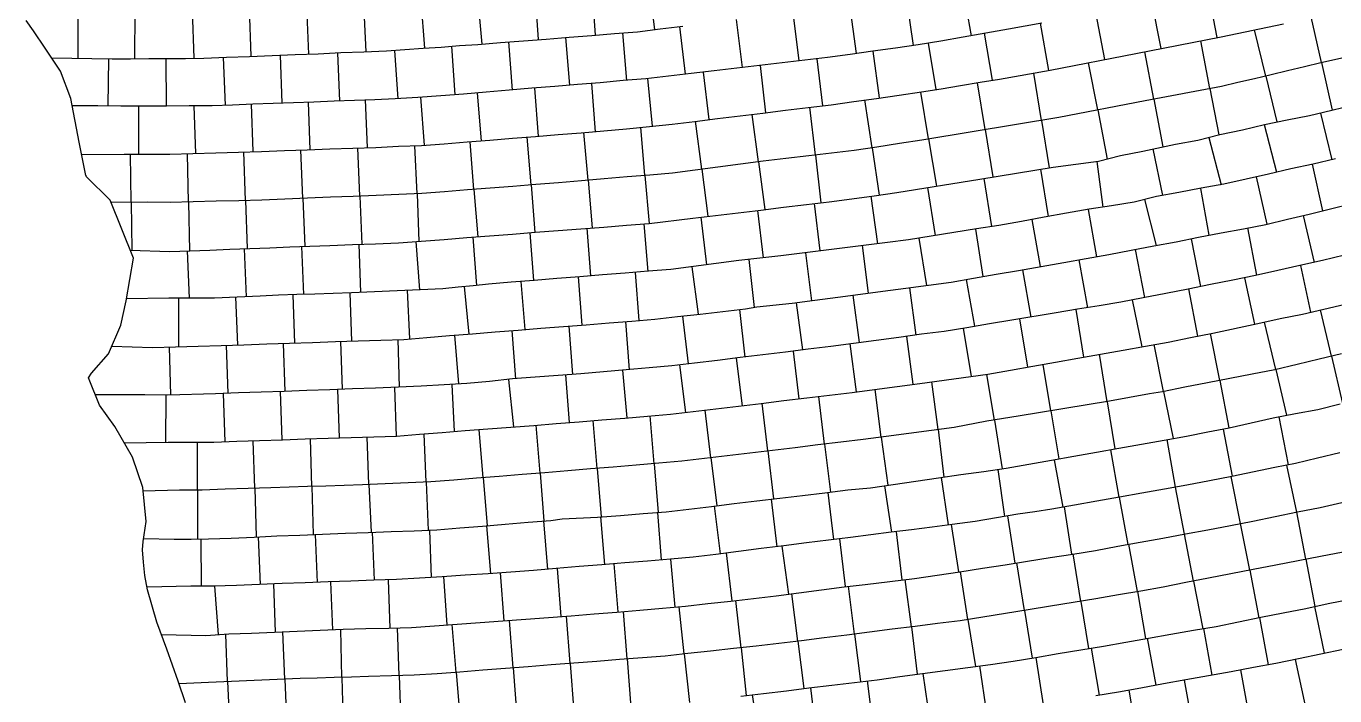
# Model space of a CAD drawing. Extents: x 720124 to 720679, y 1579628 to 1580856.
# Drawn here: x 720172.6 to 720287, y 1580154.5 to 1580213 of the extents above; entities that cross this region are included whole.
import ezdxf

# ---------------------------------------------------------------- set-up
doc = ezdxf.new("R2010")
doc.units = 0
doc.layers.add('10016_0502_PANTES', color=7, linetype='Continuous')
doc.layers.add('AGROCAD PLL', color=7, linetype='Continuous')
doc.layers.add('GT01-0010016-0502', color=30, linetype='Continuous', lineweight=25)

msp = doc.modelspace()

# ---------------------------------------------------------------- linework, layer by layer
at = {"layer": '10016_0502_PANTES'}
msp.add_lwpolyline([(720186.54, 1580153.84), (720185.91, 1580155.73), (720184.92, 1580158.53), (720184.04, 1580160.9), (720183.23, 1580163.72), (720183, 1580164.97), (720182.87, 1580166.13), (720182.78, 1580167.21), (720182.86, 1580167.95), (720183.11, 1580169.69), (720182.81, 1580172.66), (720181.92, 1580175.32), (720180.36, 1580178), (720179.03, 1580179.86), (720178.13, 1580182.11), (720178.08, 1580182.27), (720178.34, 1580182.67), (720179.82, 1580184.36), (720180.89, 1580186.86), (720181.37, 1580188.99), (720181.99, 1580192.71), (720179.95, 1580197.79), (720177.9, 1580199.84), (720177.82, 1580199.98), (720177.82, 1580199.94), (720177.24, 1580202.87), (720176.51, 1580206.68), (720175.61, 1580209.08), (720174.28, 1580211.08), (720173.27, 1580212.59), (720172.62, 1580213.51)], dxfattribs=at)
at = {"layer": 'AGROCAD PLL', "color": 3, "true_color": 0x00ff00}
for points in [[(720222.06, 1580216.38), (720222.36, 1580212.22)], [(720227.04, 1580216.85), (720227.56, 1580212.71)], [(720254.51, 1580216.28), (720255.23, 1580212.17)], [(720276.75, 1580212), (720275.95, 1580216.12)], [(720202.12, 1580214.98), (720202.32, 1580210.77)], [(720207.11, 1580215.22), (720207.45, 1580211.08)], [(720212.09, 1580215.64), (720212.46, 1580211.44)], [(720217.08, 1580216.03), (720217.37, 1580211.83)], [(720271.84, 1580211.04), (720271.04, 1580215.16)], [(720177.13, 1580214.43), (720177.12, 1580210.21)], [(720187.13, 1580214.41), (720187.28, 1580210.2)], [(720192.12, 1580214.58), (720192.25, 1580210.37)], [(720197.12, 1580214.76), (720197.3, 1580210.57)], [(720266.93, 1580210.08), (720266.13, 1580214.2)], [(720229.73, 1580212.97), (720230.23, 1580208.8)], [(720234.69, 1580213.58), (720235.22, 1580209.39)], [(720262.03, 1580209.13), (720261.31, 1580213.26)], [(720281, 1580208.63), (720280.02, 1580212.68)], [(720281, 1580208.63), (720280.02, 1580212.68)], [(720214.79, 1580211.63), (720215.11, 1580207.42)], [(720219.78, 1580212.02), (720220.12, 1580207.84)], [(720224.76, 1580212.41), (720225.1, 1580208.26)], [(720257.1, 1580208.28), (720256.42, 1580212.38)], [(720276.12, 1580207.56), (720275.33, 1580211.72)], [(720276.12, 1580207.56), (720275.33, 1580211.72)], [(720194.83, 1580210.47), (720194.98, 1580206.27)], [(720199.83, 1580210.67), (720200, 1580206.46)], [(720204.82, 1580210.89), (720205.12, 1580206.66)], [(720209.81, 1580211.25), (720210.11, 1580207.01)], [(720271.21, 1580206.63), (720270.43, 1580210.76)], [(720271.21, 1580206.63), (720270.43, 1580210.76)], [(720184.83, 1580210.19), (720184.87, 1580206.01)], [(720189.83, 1580210.28), (720190.01, 1580206.08)], [(720237.3, 1580205.44), (720236.81, 1580209.58)], [(720266.3, 1580205.68), (720265.49, 1580209.8)], [(720266.3, 1580205.68), (720265.49, 1580209.8)], [(720227.37, 1580204.27), (720226.97, 1580208.42)], [(720232.34, 1580204.84), (720231.84, 1580208.99)], [(720256.45, 1580203.96), (720255.78, 1580208.06)], [(720256.45, 1580203.96), (720255.78, 1580208.06)], [(720261.38, 1580204.77), (720260.71, 1580208.9)], [(720261.38, 1580204.77), (720260.71, 1580208.9)], [(720212.43, 1580202.98), (720212.09, 1580207.16)], [(720217.41, 1580203.39), (720217.1, 1580207.59)], [(720222.4, 1580203.78), (720222.06, 1580208)], [(720182.46, 1580201.81), (720182.47, 1580206)], [(720187.46, 1580201.87), (720187.31, 1580206.03)], [(720197.45, 1580202.2), (720197.3, 1580206.36)], [(720202.45, 1580202.39), (720202.3, 1580206.55)], [(720207.45, 1580202.59), (720207.13, 1580206.8)], [(720241.62, 1580201.73), (720241.14, 1580205.92)], [(720241.62, 1580201.73), (720241.14, 1580205.92)], [(720246.57, 1580202.37), (720245.93, 1580206.55)], [(720246.57, 1580202.37), (720245.93, 1580206.55)], [(720231.69, 1580200.49), (720231.14, 1580204.69)], [(720231.69, 1580200.49), (720231.14, 1580204.69)], [(720236.65, 1580201.14), (720236.1, 1580205.29)], [(720236.65, 1580201.14), (720236.1, 1580205.29)], [(720261.38, 1580204.77), (720262.06, 1580200.62)], [(720285.78, 1580205.41), (720286.76, 1580201.33)], [(720221.74, 1580199.53), (720221.38, 1580203.7)], [(720221.74, 1580199.53), (720221.38, 1580203.7)], [(720226.72, 1580199.95), (720226.36, 1580204.16)], [(720226.72, 1580199.95), (720226.36, 1580204.16)], [(720256.45, 1580203.96), (720257.12, 1580199.82)], [(720201.79, 1580198.15), (720201.62, 1580202.36)], [(720201.79, 1580198.15), (720201.62, 1580202.36)], [(720206.79, 1580198.35), (720206.61, 1580202.55)], [(720206.79, 1580198.35), (720206.61, 1580202.55)], [(720211.77, 1580198.72), (720211.44, 1580202.9)], [(720211.77, 1580198.72), (720211.44, 1580202.9)], [(720216.76, 1580199.13), (720216.42, 1580203.31)], [(720216.76, 1580199.13), (720216.42, 1580203.31)], [(720246.57, 1580202.37), (720247.21, 1580198.24)], [(720251.51, 1580203.15), (720252.2, 1580199.02)], [(720181.8, 1580197.61), (720181.75, 1580201.81)], [(720181.8, 1580197.61), (720181.75, 1580201.81)], [(720186.8, 1580197.63), (720186.72, 1580201.85)], [(720186.8, 1580197.63), (720186.72, 1580201.85)], [(720196.8, 1580197.95), (720196.62, 1580202.18)], [(720196.8, 1580197.95), (720196.62, 1580202.18)], [(720241.62, 1580201.73), (720242.09, 1580197.56)], [(720236.65, 1580201.14), (720237.2, 1580196.97)], [(720261.29, 1580200.49), (720261.96, 1580196.35)], [(720285.05, 1580200.94), (720285.96, 1580196.87)], [(720216.76, 1580199.13), (720217.09, 1580194.97)], [(720221.74, 1580199.53), (720222.1, 1580195.36)], [(720226.72, 1580199.95), (720227.09, 1580195.76)], [(720226.72, 1580199.95), (720227.09, 1580195.76)], [(720280.17, 1580199.83), (720281.1, 1580195.69)], [(720196.8, 1580197.95), (720196.97, 1580193.76)], [(720201.79, 1580198.15), (720201.97, 1580193.94)], [(720206.79, 1580198.35), (720206.96, 1580194.19)], [(720246.47, 1580198.13), (720247.05, 1580193.98)], [(720275.28, 1580198.82), (720276.03, 1580194.72)], [(720181.8, 1580197.61), (720181.85, 1580193.42)], [(720191.8, 1580197.75), (720191.95, 1580193.56)], [(720236.55, 1580196.9), (720237.05, 1580192.75)], [(720241.51, 1580197.49), (720242.01, 1580193.35)], [(720265.46, 1580196.97), (720266.19, 1580192.85)], [(720226.62, 1580195.72), (720226.96, 1580191.56)], [(720231.59, 1580196.3), (720232.09, 1580192.14)], [(720260.53, 1580196.1), (720261.26, 1580191.98)], [(720284.27, 1580196.46), (720285.24, 1580192.35)], [(720211.67, 1580194.55), (720211.98, 1580190.34)], [(720216.65, 1580194.94), (720216.96, 1580190.77)], [(720221.64, 1580195.33), (720221.95, 1580191.17)], [(720250.67, 1580194.46), (720251.33, 1580190.33)], [(720255.61, 1580195.26), (720256.27, 1580191.11)], [(720279.39, 1580195.36), (720280.19, 1580191.24)], [(720191.69, 1580193.55), (720191.86, 1580189.35)], [(720196.69, 1580193.75), (720196.86, 1580189.55)], [(720201.69, 1580193.93), (720201.84, 1580189.73)], [(720206.68, 1580194.17), (720207, 1580189.96)], [(720240.75, 1580193.19), (720241.29, 1580189)], [(720245.71, 1580193.82), (720246.24, 1580189.66)], [(720235.79, 1580192.61), (720236.26, 1580188.42)], [(720284.02, 1580192.09), (720284.91, 1580187.99)], [(720220.87, 1580191.08), (720221.21, 1580186.87)], [(720225.85, 1580191.48), (720226.17, 1580187.26)], [(720230.83, 1580191.97), (720231.37, 1580187.81)], [(720259.73, 1580191.71), (720260.46, 1580187.57)], [(720279.14, 1580191.01), (720280.02, 1580186.95)], [(720210.9, 1580190.23), (720211.32, 1580186.08)], [(720215.88, 1580190.68), (720216.22, 1580186.48)], [(720249.85, 1580190.14), (720250.4, 1580185.99)], [(720254.8, 1580190.85), (720255.53, 1580186.76)], [(720274.23, 1580190.03), (720275.04, 1580185.9)], [(720185.93, 1580189.22), (720185.94, 1580184.97)], [(720190.93, 1580189.31), (720191.1, 1580185.13)], [(720195.92, 1580189.51), (720196.08, 1580185.3)], [(720200.92, 1580189.7), (720201.07, 1580185.47)], [(720239.94, 1580188.82), (720240.48, 1580184.69)], [(720244.9, 1580189.48), (720245.46, 1580185.34)], [(720269.33, 1580189.07), (720270.15, 1580184.97)], [(720230.01, 1580187.66), (720230.49, 1580183.47)], [(720234.98, 1580188.23), (720235.45, 1580184.07)], [(720264.4, 1580188.22), (720265.07, 1580184.06)], [(720286.73, 1580184.16), (720285.78, 1580188.2)], [(720286.73, 1580184.16), (720285.78, 1580188.2)], [(720215.07, 1580186.39), (720215.41, 1580182.18)], [(720220.05, 1580186.78), (720220.39, 1580182.55)], [(720225.03, 1580187.17), (720225.35, 1580182.97)], [(720195.1, 1580185.26), (720195.23, 1580181.07)], [(720200.1, 1580185.43), (720200.25, 1580181.26)], [(720205.1, 1580185.61), (720205.22, 1580181.44)], [(720244.63, 1580185.23), (720245.18, 1580181.02)], [(720249.58, 1580185.88), (720250.14, 1580181.69)], [(720276.97, 1580182.02), (720276.17, 1580186.13)], [(720276.97, 1580182.02), (720276.17, 1580186.13)], [(720185.11, 1580184.94), (720185.24, 1580180.76)], [(720190.1, 1580185.1), (720190.24, 1580180.89)], [(720239.67, 1580184.59), (720240.17, 1580180.42)], [(720267.14, 1580180.17), (720266.46, 1580184.32)], [(720267.14, 1580180.17), (720266.46, 1580184.32)], [(720272.06, 1580181.06), (720271.24, 1580185.17)], [(720272.06, 1580181.06), (720271.24, 1580185.17)], [(720286.73, 1580184.16), (720287.71, 1580180.02)], [(720224.76, 1580182.92), (720225.12, 1580178.76)], [(720229.74, 1580183.38), (720230.26, 1580179.23)], [(720234.7, 1580183.98), (720235.21, 1580179.82)], [(720214.8, 1580182.12), (720215.23, 1580177.96)], [(720219.78, 1580182.51), (720220.09, 1580178.35)], [(720252.34, 1580177.74), (720251.81, 1580181.92)], [(720252.34, 1580177.74), (720251.81, 1580181.92)], [(720276.97, 1580182.02), (720277.77, 1580177.87)], [(720189.83, 1580180.88), (720189.99, 1580176.67)], [(720194.83, 1580181.06), (720194.98, 1580176.84)], [(720199.83, 1580181.24), (720199.98, 1580177.01)], [(720242.42, 1580176.46), (720241.92, 1580180.63)], [(720242.42, 1580176.46), (720241.92, 1580180.63)], [(720247.38, 1580177.08), (720246.84, 1580181.24)], [(720247.38, 1580177.08), (720246.84, 1580181.24)], [(720272.06, 1580181.06), (720272.89, 1580176.94)], [(720237.46, 1580175.87), (720236.96, 1580180.03)], [(720237.46, 1580175.87), (720236.96, 1580180.03)], [(720267.14, 1580180.17), (720267.81, 1580176.04)], [(720222.54, 1580174.34), (720222.2, 1580178.52)], [(720222.54, 1580174.34), (720222.2, 1580178.52)], [(720227.52, 1580174.75), (720227.18, 1580178.92)], [(720227.52, 1580174.75), (720227.18, 1580178.92)], [(720232.49, 1580175.27), (720231.99, 1580179.43)], [(720232.49, 1580175.27), (720231.99, 1580179.43)], [(720207.59, 1580173.13), (720207.41, 1580177.36)], [(720207.59, 1580173.13), (720207.41, 1580177.36)], [(720212.57, 1580173.52), (720212.23, 1580177.73)], [(720212.57, 1580173.52), (720212.23, 1580177.73)], [(720217.56, 1580173.92), (720217.22, 1580178.12)], [(720217.56, 1580173.92), (720217.22, 1580178.12)], [(720252.34, 1580177.74), (720252.86, 1580173.57)], [(720277.26, 1580177.77), (720278.05, 1580173.65)], [(720277.26, 1580177.77), (720278.05, 1580173.65)], [(720187.6, 1580172.43), (720187.61, 1580176.63)], [(720187.6, 1580172.43), (720187.61, 1580176.63)], [(720192.6, 1580172.6), (720192.47, 1580176.75)], [(720192.6, 1580172.6), (720192.47, 1580176.75)], [(720197.59, 1580172.76), (720197.47, 1580176.92)], [(720197.59, 1580172.76), (720197.47, 1580176.92)], [(720202.59, 1580172.92), (720202.42, 1580177.09)], [(720202.59, 1580172.92), (720202.42, 1580177.09)], [(720242.42, 1580176.46), (720242.93, 1580172.27)], [(720272.35, 1580176.85), (720273.08, 1580172.7)], [(720232.49, 1580175.27), (720233, 1580171.08)], [(720237.46, 1580175.87), (720237.96, 1580171.67)], [(720262.5, 1580175.1), (720263.24, 1580170.94)], [(720267.42, 1580175.97), (720268.16, 1580171.81)], [(720217.56, 1580173.92), (720217.89, 1580169.74)], [(720257.57, 1580174.25), (720258.16, 1580170.13)], [(720283.7, 1580170.51), (720282.85, 1580174.62)], [(720197.59, 1580172.76), (720197.72, 1580168.56)], [(720202.59, 1580172.92), (720202.77, 1580168.75)], [(720207.59, 1580173.13), (720207.76, 1580168.93)], [(720212.57, 1580173.52), (720212.91, 1580169.33)], [(720252.62, 1580173.53), (720253.24, 1580169.39)], [(720273.88, 1580168.6), (720273.11, 1580172.7)], [(720278.8, 1580169.52), (720277.97, 1580173.63)], [(720237.75, 1580171.65), (720238.24, 1580167.49)], [(720242.71, 1580172.24), (720243.21, 1580168.11)], [(720268.97, 1580167.69), (720268.21, 1580171.82)], [(720268.97, 1580167.69), (720268.21, 1580171.82)], [(720227.81, 1580170.48), (720228.15, 1580166.34)], [(720232.78, 1580171.05), (720233.28, 1580166.86)], [(720264.04, 1580166.84), (720263.41, 1580170.97)], [(720284.5, 1580166.39), (720283.71, 1580170.52)], [(720284.5, 1580166.39), (720283.71, 1580170.52)], [(720212.86, 1580169.32), (720213.2, 1580165.14)], [(720217.85, 1580169.74), (720218.19, 1580165.51)], [(720222.83, 1580170.09), (720223.17, 1580165.93)], [(720254.16, 1580165.28), (720253.52, 1580169.43)], [(720259.1, 1580166.06), (720258.44, 1580170.18)], [(720279.59, 1580165.43), (720278.79, 1580169.52)], [(720279.59, 1580165.43), (720278.79, 1580169.52)], [(720192.89, 1580168.35), (720193.09, 1580164.19)], [(720197.89, 1580168.57), (720198.06, 1580164.37)], [(720202.88, 1580168.76), (720203.04, 1580164.55)], [(720244.25, 1580164), (720243.76, 1580168.18)], [(720249.21, 1580164.59), (720248.7, 1580168.8)], [(720274.68, 1580164.48), (720273.88, 1580168.6)], [(720274.68, 1580164.48), (720273.88, 1580168.6)], [(720234.33, 1580162.75), (720233.85, 1580166.94)], [(720239.29, 1580163.34), (720238.71, 1580167.55)], [(720269.77, 1580163.56), (720269.03, 1580167.7)], [(720269.77, 1580163.56), (720269.03, 1580167.7)], [(720224.37, 1580161.79), (720224.03, 1580166)], [(720229.36, 1580162.2), (720228.99, 1580166.41)], [(720259.9, 1580161.92), (720259.24, 1580166.08)], [(720259.9, 1580161.92), (720259.24, 1580166.08)], [(720264.84, 1580162.71), (720264.17, 1580166.86)], [(720264.84, 1580162.71), (720264.17, 1580166.86)], [(720284.5, 1580166.39), (720285.28, 1580162.27)], [(720204.43, 1580160.38), (720204.29, 1580164.6)], [(720209.42, 1580160.66), (720209.12, 1580164.88)], [(720214.4, 1580161.01), (720214.09, 1580165.2)], [(720219.39, 1580161.39), (720219.07, 1580165.59)], [(720250.01, 1580160.48), (720249.48, 1580164.63)], [(720250.01, 1580160.48), (720249.48, 1580164.63)], [(720254.96, 1580161.13), (720254.3, 1580165.3)], [(720254.96, 1580161.13), (720254.3, 1580165.3)], [(720279.59, 1580165.43), (720280.4, 1580161.28)], [(720194.43, 1580160.03), (720194.26, 1580164.23)], [(720199.43, 1580160.23), (720199.25, 1580164.41)], [(720245.05, 1580159.85), (720244.52, 1580164.03)], [(720245.05, 1580159.85), (720244.52, 1580164.03)], [(720269.77, 1580163.56), (720270.49, 1580159.45)], [(720274.68, 1580164.48), (720275.49, 1580160.32)], [(720235.12, 1580158.66), (720234.67, 1580162.79)], [(720235.12, 1580158.66), (720234.67, 1580162.79)], [(720240.08, 1580159.23), (720239.56, 1580163.38)], [(720240.08, 1580159.23), (720239.56, 1580163.38)], [(720264.84, 1580162.71), (720265.5, 1580158.58)], [(720220.18, 1580157.29), (720219.87, 1580161.43)], [(720220.18, 1580157.29), (720219.87, 1580161.43)], [(720225.17, 1580157.68), (720224.85, 1580161.83)], [(720225.17, 1580157.68), (720224.85, 1580161.83)], [(720259.9, 1580161.92), (720260.57, 1580157.75)], [(720281.24, 1580157.16), (720280.48, 1580161.3)], [(720286.13, 1580158.17), (720285.29, 1580162.27)], [(720195.23, 1580155.91), (720195.05, 1580160.06)], [(720195.23, 1580155.91), (720195.05, 1580160.06)], [(720200.23, 1580156.06), (720200.13, 1580160.26)], [(720200.23, 1580156.06), (720200.13, 1580160.26)], [(720205.22, 1580156.22), (720205.07, 1580160.4)], [(720205.22, 1580156.22), (720205.07, 1580160.4)], [(720210.21, 1580156.49), (720209.87, 1580160.69)], [(720210.21, 1580156.49), (720209.87, 1580160.69)], [(720215.2, 1580156.9), (720214.88, 1580161.04)], [(720215.2, 1580156.9), (720214.88, 1580161.04)], [(720250.01, 1580160.48), (720250.53, 1580156.34)], [(720254.96, 1580161.13), (720255.62, 1580157.02)], [(720190.23, 1580155.69), (720190.06, 1580159.85)], [(720190.23, 1580155.69), (720190.06, 1580159.85)], [(720240.08, 1580159.23), (720240.6, 1580155.08)], [(720245.05, 1580159.85), (720245.57, 1580155.69)], [(720271.4, 1580155.37), (720270.65, 1580159.48)], [(720235.12, 1580158.66), (720235.58, 1580154.47)], [(720261.55, 1580153.65), (720260.93, 1580157.81)], [(720266.47, 1580154.5), (720265.76, 1580158.63)], [(720215.2, 1580156.9), (720215.52, 1580152.67)], [(720220.18, 1580157.29), (720220.5, 1580153.07)], [(720225.17, 1580157.68), (720225.48, 1580153.47)], [(720256.6, 1580152.94), (720256.01, 1580157.08)], [(720279.58, 1580152.56), (720278.82, 1580156.71)], [(720284.48, 1580153.57), (720283.61, 1580157.63)], [(720200.23, 1580156.06), (720200.32, 1580151.87)], [(720205.22, 1580156.22), (720205.38, 1580152.03)], [(720210.21, 1580156.49), (720210.55, 1580152.31)], [(720246.69, 1580151.6), (720246.19, 1580155.76)], [(720251.65, 1580152.22), (720251.03, 1580156.4)], [(720274.66, 1580151.65), (720273.9, 1580155.82)], [(720236.76, 1580150.39), (720236.12, 1580154.53)], [(720241.72, 1580151), (720241.23, 1580155.16)], [(720269.74, 1580150.77), (720269.05, 1580154.94)]]:
    msp.add_lwpolyline(points, dxfattribs=at)
at = {"layer": 'AGROCAD PLL', "color": 1, "true_color": 0xff0000}
for points in [[(720249.56, 1580215.56), (720250.17, 1580211.3)], [(720182.13, 1580214.41), (720182.09, 1580210.16)], [(720239.65, 1580214.2), (720240.16, 1580209.97)], [(720244.61, 1580214.86), (720245.19, 1580210.61)], [(720285.86, 1580209.82), (720286.79, 1580205.65)], [(720285.86, 1580209.82), (720286.79, 1580205.65)], [(720271.21, 1580206.63), (720271.99, 1580202.45)], [(720266.3, 1580205.68), (720267.13, 1580201.39)], [(720280.87, 1580204.42), (720281.94, 1580200.23)], [(720276.01, 1580203.28), (720277.09, 1580199.14)], [(720191.8, 1580197.75), (720191.65, 1580202.01)], [(720191.8, 1580197.75), (720191.65, 1580202.01)], [(720256.35, 1580199.69), (720257.03, 1580195.49)], [(720251.42, 1580198.89), (720252.1, 1580194.69)], [(720186.8, 1580197.63), (720186.89, 1580193.37)], [(720274.48, 1580194.42), (720275.3, 1580190.23)], [(720269.57, 1580193.48), (720270.38, 1580189.28)], [(720264.65, 1580192.57), (720265.4, 1580188.39)], [(720205.92, 1580189.91), (720206.12, 1580185.66)], [(720254.53, 1580186.59), (720255.23, 1580182.38)], [(720259.47, 1580187.41), (720260.17, 1580183.19)], [(720281.87, 1580182.99), (720280.89, 1580187.13)], [(720281.87, 1580182.99), (720280.89, 1580187.13)], [(720210.08, 1580185.98), (720210.43, 1580181.72)], [(720204.82, 1580181.42), (720204.98, 1580177.17)], [(720257.27, 1580178.56), (720257.96, 1580174.31)], [(720262.2, 1580179.37), (720262.89, 1580175.17)], [(720282.14, 1580178.85), (720282.96, 1580174.64)], [(720247.38, 1580177.08), (720247.94, 1580172.86)], [(720222.54, 1580174.34), (720222.88, 1580170.09)], [(720227.52, 1580174.75), (720227.87, 1580170.49)], [(720192.6, 1580172.6), (720192.73, 1580168.34)], [(720187.6, 1580172.43), (720187.59, 1580168.16)], [(720189.44, 1580159.8), (720189.12, 1580164.05)], [(720230.15, 1580158.11), (720230.61, 1580153.88)], [(720190.23, 1580155.69), (720190.41, 1580151.38)], [(720195.23, 1580155.91), (720195.41, 1580151.64)]]:
    msp.add_lwpolyline(points, dxfattribs=at)
at = {"layer": 'AGROCAD PLL', "color": 5, "true_color": 0x0000ff}
for points in [[(720285.86, 1580209.82), (720284.97, 1580213.81)], [(720285.86, 1580209.82), (720284.97, 1580213.81)], [(720252.17, 1580207.46), (720251.5, 1580211.51)], [(720247.22, 1580206.73), (720246.66, 1580210.82)], [(720247.22, 1580206.73), (720246.66, 1580210.82)], [(720179.83, 1580210.16), (720179.77, 1580206.03)], [(720242.27, 1580206.05), (720241.77, 1580210.16)], [(720281, 1580208.63), (720281.97, 1580204.63)], [(720251.51, 1580203.15), (720250.84, 1580207.24)], [(720251.51, 1580203.15), (720250.84, 1580207.24)], [(720276.12, 1580207.56), (720276.88, 1580203.51)], [(720192.46, 1580202.04), (720192.33, 1580206.18)], [(720271.11, 1580202.27), (720271.97, 1580198.21)], [(720231.69, 1580200.49), (720232.23, 1580196.38)], [(720266.24, 1580201.17), (720266.74, 1580197.18)], [(720211.77, 1580198.72), (720212.11, 1580194.59)], [(720270.38, 1580197.84), (720271.42, 1580193.84)], [(720186.7, 1580193.36), (720186.86, 1580189.22)], [(720262.2, 1580179.37), (720261.54, 1580183.43)], [(720262.2, 1580179.37), (720261.54, 1580183.43)], [(720281.87, 1580182.99), (720282.82, 1580178.98)], [(720257.27, 1580178.56), (720256.62, 1580182.56)], [(720257.27, 1580178.56), (720256.62, 1580182.56)], [(720184.83, 1580180.75), (720184.8, 1580176.62)], [(720209.82, 1580181.68), (720210.03, 1580177.56)], [(720247.67, 1580172.82), (720248.28, 1580168.75)], [(720187.89, 1580168.16), (720187.93, 1580164.04)], [(720207.88, 1580168.94), (720208.03, 1580164.81)], [(720230.15, 1580158.11), (720229.7, 1580162.23)], [(720230.15, 1580158.11), (720229.7, 1580162.23)], [(720276.32, 1580156.26), (720275.57, 1580160.33)]]:
    msp.add_lwpolyline(points, dxfattribs=at)
at = {"layer": 'GT01-0010016-0502'}
for points in [[(720174.84, 1580210.24), (720180.15, 1580210.16), (720181.75, 1580210.16), (720183.34, 1580210.17), (720184.94, 1580210.19), (720186.55, 1580210.19), (720188.15, 1580210.2), (720190.14, 1580210.29), (720192.14, 1580210.36), (720194.13, 1580210.45), (720196.14, 1580210.52), (720198.14, 1580210.6), (720200.13, 1580210.69), (720202.13, 1580210.76), (720204.13, 1580210.84), (720205.73, 1580210.96), (720207.32, 1580211.07), (720208.91, 1580211.18), (720210.51, 1580211.3), (720212.11, 1580211.41), (720214.1, 1580211.57), (720216.1, 1580211.72), (720218.09, 1580211.88), (720220.09, 1580212.05), (720222.08, 1580212.2), (720224.07, 1580212.36), (720226.06, 1580212.52), (720228.04, 1580212.77), (720230.04, 1580213.01)], [(720261.42, 1580213.28), (720258.49, 1580212.75), (720256.52, 1580212.4), (720254.55, 1580212.05), (720252.59, 1580211.7), (720250.61, 1580211.36), (720248.63, 1580211.09), (720246.65, 1580210.82), (720244.67, 1580210.54), (720242.69, 1580210.26), (720240.7, 1580210.04), (720238.71, 1580209.8), (720236.73, 1580209.57), (720234.74, 1580209.33), (720232.76, 1580209.1), (720230.77, 1580208.86), (720228.78, 1580208.64), (720226.8, 1580208.4), (720224.8, 1580208.24), (720222.81, 1580208.06), (720220.82, 1580207.9), (720218.83, 1580207.73), (720216.83, 1580207.57), (720214.84, 1580207.4), (720212.84, 1580207.22), (720210.86, 1580207.06), (720208.86, 1580206.92), (720206.87, 1580206.78), (720204.87, 1580206.64), (720203.09, 1580206.57), (720201.31, 1580206.51), (720199.54, 1580206.44), (720197.76, 1580206.37), (720195.98, 1580206.31), (720194.21, 1580206.24), (720192.43, 1580206.18), (720190.65, 1580206.11), (720188.88, 1580206.04), (720186.88, 1580206.03), (720184.88, 1580206.01), (720182.88, 1580206), (720180.89, 1580206.02), (720178.88, 1580206.04), (720176.63, 1580206.05)], [(720177.46, 1580201.78), (720181.19, 1580201.81), (720183.19, 1580201.81), (720185.19, 1580201.8), (720187.19, 1580201.86), (720189.19, 1580201.94), (720191.19, 1580202), (720193.18, 1580202.06), (720195.19, 1580202.13), (720197.18, 1580202.19), (720199.18, 1580202.27), (720201.18, 1580202.34), (720203.18, 1580202.41), (720205.18, 1580202.5), (720207.18, 1580202.57), (720209.17, 1580202.72), (720211.17, 1580202.88), (720213.16, 1580203.04), (720215.15, 1580203.2), (720217.14, 1580203.37), (720219.14, 1580203.52), (720221.13, 1580203.68), (720223.13, 1580203.84), (720225.11, 1580204.03), (720227.11, 1580204.24), (720229.09, 1580204.43), (720231.08, 1580204.68), (720233.07, 1580204.92), (720235.05, 1580205.16), (720237.03, 1580205.41), (720239.02, 1580205.65), (720241, 1580205.9), (720242.99, 1580206.14), (720244.97, 1580206.41), (720246.95, 1580206.69), (720248.94, 1580206.97), (720250.91, 1580207.25), (720252.61, 1580207.53), (720254.32, 1580207.81), (720256.03, 1580208.1), (720257.73, 1580208.38), (720262.16, 1580209.15), (720269.63, 1580210.61), (720277.11, 1580212.07), (720282.55, 1580213.22)], [(720287.78, 1580210.25), (720285.82, 1580209.81), (720284.37, 1580209.46), (720282.91, 1580209.1), (720281.46, 1580208.75), (720280, 1580208.39), (720278.56, 1580208.07), (720277.12, 1580207.74), (720270.44, 1580206.49), (720262.9, 1580205.01), (720255.33, 1580203.78), (720250.93, 1580203.05), (720248.96, 1580202.75), (720246.98, 1580202.43), (720245.01, 1580202.13), (720243.02, 1580201.89), (720241.04, 1580201.66), (720239.04, 1580201.42), (720237.06, 1580201.19), (720235.08, 1580200.93), (720233.09, 1580200.67), (720231.11, 1580200.41), (720229.13, 1580200.15), (720227.14, 1580199.99), (720225.15, 1580199.82), (720223.15, 1580199.66), (720221.16, 1580199.48), (720219.16, 1580199.32), (720217.18, 1580199.16), (720215.18, 1580199), (720213.19, 1580198.84), (720211.19, 1580198.68), (720209.2, 1580198.53), (720207.2, 1580198.36), (720205.21, 1580198.28), (720203.21, 1580198.21), (720201.21, 1580198.12), (720199.22, 1580198.04), (720197.21, 1580197.97), (720195.22, 1580197.88), (720193.22, 1580197.8), (720191.22, 1580197.73), (720189.22, 1580197.69), (720187.22, 1580197.64), (720185.22, 1580197.6), (720183.23, 1580197.62), (720180.04, 1580197.58)], [(720181.7, 1580193.42), (720185.18, 1580193.3), (720186.92, 1580193.37), (720188.67, 1580193.43), (720190.43, 1580193.5), (720192.18, 1580193.57), (720193.93, 1580193.63), (720195.67, 1580193.7), (720197.42, 1580193.77), (720199.17, 1580193.83), (720201.16, 1580193.91), (720203.16, 1580193.98), (720205.17, 1580194.05), (720207.16, 1580194.2), (720209.16, 1580194.36), (720211.14, 1580194.52), (720213.14, 1580194.67), (720215.13, 1580194.83), (720217.13, 1580194.98), (720219.12, 1580195.13), (720221.12, 1580195.29), (720223.11, 1580195.44), (720225.1, 1580195.6), (720227.09, 1580195.76), (720230.9, 1580196.22), (720232.88, 1580196.45), (720234.87, 1580196.69), (720236.85, 1580196.93), (720238.83, 1580197.17), (720240.83, 1580197.41), (720242.81, 1580197.65), (720244.8, 1580197.9), (720246.76, 1580198.17), (720248.73, 1580198.45), (720256, 1580199.63), (720262.41, 1580200.68), (720264.39, 1580200.94), (720266.37, 1580201.19), (720268.3, 1580201.7), (720270.26, 1580202.08), (720273.1, 1580202.69), (720275.07, 1580203.03), (720276.99, 1580203.54), (720277.97, 1580203.74), (720278.96, 1580203.93), (720280.89, 1580204.42), (720282.87, 1580204.81), (720284.83, 1580205.18), (720286.78, 1580205.65), (720288.71, 1580206.12)], [(720287.08, 1580201.4), (720285.13, 1580200.95), (720283.18, 1580200.52), (720281.23, 1580200.07), (720279.28, 1580199.63), (720277.33, 1580199.18), (720275.36, 1580198.83), (720273.4, 1580198.47), (720271.43, 1580198.11), (720269.5, 1580197.61), (720267.52, 1580197.3), (720265.55, 1580196.99), (720263.58, 1580196.64), (720261.61, 1580196.29), (720259.64, 1580195.94), (720257.67, 1580195.59), (720255.7, 1580195.27), (720253.73, 1580194.96), (720251.75, 1580194.63), (720249.77, 1580194.31), (720247.92, 1580194.09), (720246.05, 1580193.86), (720244.19, 1580193.62), (720242.33, 1580193.39), (720240.47, 1580193.16), (720238.6, 1580192.93), (720234.94, 1580192.51), (720232.95, 1580192.25), (720230.97, 1580191.99), (720228.99, 1580191.73), (720226.99, 1580191.57), (720224.99, 1580191.42), (720223.01, 1580191.26), (720221.02, 1580191.09), (720219.02, 1580190.93), (720217.02, 1580190.77), (720215.03, 1580190.61), (720213.03, 1580190.45), (720211.71, 1580190.31), (720210.38, 1580190.18), (720209.06, 1580190.05), (720207.06, 1580189.96), (720205.06, 1580189.87), (720203.07, 1580189.78), (720201.07, 1580189.7), (720199.46, 1580189.64), (720197.87, 1580189.58), (720196.27, 1580189.53), (720194.67, 1580189.47), (720193.08, 1580189.41), (720191.07, 1580189.31), (720189.07, 1580189.23), (720187.08, 1580189.22), (720185.08, 1580189.22), (720181.4, 1580189.16)], [(720180.11, 1580185.03), (720183.66, 1580184.9), (720185.66, 1580184.96), (720187.65, 1580185.02), (720189.66, 1580185.09), (720191.66, 1580185.15), (720193.65, 1580185.22), (720195.65, 1580185.28), (720197.66, 1580185.35), (720199.65, 1580185.42), (720201.65, 1580185.49), (720203.64, 1580185.56), (720205.65, 1580185.62), (720207.65, 1580185.79), (720209.63, 1580185.95), (720211.63, 1580186.11), (720213.62, 1580186.27), (720215.62, 1580186.43), (720217.61, 1580186.59), (720219.6, 1580186.74), (720221.59, 1580186.9), (720223.59, 1580187.07), (720225.58, 1580187.22), (720227.58, 1580187.38), (720229.56, 1580187.61), (720231.54, 1580187.83), (720233.54, 1580188.06), (720235.52, 1580188.29), (720236.5, 1580188.46), (720239.6, 1580188.78), (720241.58, 1580189.04), (720243.57, 1580189.3), (720245.55, 1580189.57), (720247.53, 1580189.83), (720249.52, 1580190.09), (720251.5, 1580190.35), (720253.48, 1580190.62), (720255.44, 1580190.96), (720257.42, 1580191.31), (720259.39, 1580191.65), (720261.36, 1580192), (720263.33, 1580192.34), (720265.29, 1580192.69), (720267.27, 1580193.04), (720269.23, 1580193.41), (720271.2, 1580193.79), (720273.16, 1580194.16), (720275.12, 1580194.55), (720277.09, 1580194.92), (720279.05, 1580195.29), (720281.01, 1580195.67), (720282.9, 1580196.13), (720284.78, 1580196.58), (720286.66, 1580197.04), (720288.54, 1580197.5)], [(720287.89, 1580192.98), (720285.95, 1580192.51), (720283.99, 1580192.08), (720282.04, 1580191.64), (720280.09, 1580191.21), (720278.13, 1580190.79), (720276.17, 1580190.41), (720274.21, 1580190.02), (720272.25, 1580189.64), (720270.29, 1580189.26), (720268.33, 1580188.86), (720266.43, 1580188.56), (720264.54, 1580188.25), (720262.66, 1580187.94), (720258.8, 1580187.3), (720256.83, 1580186.97), (720254.86, 1580186.64), (720252.88, 1580186.32), (720250.9, 1580186.06), (720248.92, 1580185.79), (720246.93, 1580185.53), (720244.95, 1580185.27), (720242.97, 1580185.01), (720240.99, 1580184.75), (720239, 1580184.51), (720237.02, 1580184.26), (720235.03, 1580184.02), (720233.05, 1580183.78), (720231.06, 1580183.55), (720229.08, 1580183.3), (720227.09, 1580183.12), (720225.09, 1580182.95), (720223.1, 1580182.78), (720221.11, 1580182.61), (720219.12, 1580182.46), (720217.12, 1580182.31), (720215.13, 1580182.16), (720213.14, 1580181.95), (720211.15, 1580181.76), (720209.15, 1580181.65), (720207.16, 1580181.54), (720205.16, 1580181.44), (720203.15, 1580181.36), (720201.16, 1580181.29), (720199.16, 1580181.22), (720197.16, 1580181.15), (720195.16, 1580181.07), (720193.16, 1580181), (720191.17, 1580180.93), (720189.17, 1580180.85), (720185, 1580180.75), (720183, 1580180.77), (720181, 1580180.78), (720178.67, 1580180.76)], [(720181.2, 1580176.56), (720185.03, 1580176.62), (720187.03, 1580176.63), (720189.02, 1580176.64), (720191.03, 1580176.71), (720193.03, 1580176.77), (720195.02, 1580176.84), (720197.02, 1580176.91), (720199.03, 1580176.98), (720201.02, 1580177.04), (720203.02, 1580177.11), (720205.01, 1580177.17), (720207.01, 1580177.33), (720209, 1580177.48), (720211, 1580177.64), (720212.99, 1580177.79), (720214.99, 1580177.94), (720216.99, 1580178.1), (720218.97, 1580178.26), (720220.96, 1580178.42), (720222.96, 1580178.58), (720224.96, 1580178.74), (720226.95, 1580178.91), (720228.95, 1580179.07), (720230.93, 1580179.31), (720232.91, 1580179.54), (720234.9, 1580179.78), (720236.88, 1580180.02), (720238.86, 1580180.26), (720240.86, 1580180.5), (720242.84, 1580180.74), (720244.83, 1580180.98), (720246.8, 1580181.24), (720248.77, 1580181.51), (720250.74, 1580181.77), (720256.71, 1580182.58), (720258.68, 1580182.93), (720260.64, 1580183.27), (720262.61, 1580183.62), (720264.58, 1580183.97), (720266.55, 1580184.33), (720268.52, 1580184.68), (720270.49, 1580185.03), (720272.46, 1580185.38), (720274.42, 1580185.78), (720276.38, 1580186.17), (720280.31, 1580187.01), (720282.27, 1580187.43), (720284.22, 1580187.83), (720286.08, 1580188.27), (720287.93, 1580188.71)], [(720287.62, 1580184.36), (720285.67, 1580183.9), (720283.73, 1580183.43), (720281.78, 1580182.97), (720279.82, 1580182.59), (720277.86, 1580182.2), (720275.9, 1580181.82), (720273.93, 1580181.43), (720271.97, 1580181.04), (720270.83, 1580180.85), (720267.34, 1580180.21), (720259.35, 1580178.9), (720256.62, 1580178.46), (720253.75, 1580177.91), (720251.76, 1580177.66), (720249.78, 1580177.4), (720247.8, 1580177.13), (720245.81, 1580176.87), (720243.83, 1580176.63), (720241.84, 1580176.39), (720239.85, 1580176.15), (720237.87, 1580175.91), (720235.88, 1580175.68), (720233.9, 1580175.44), (720231.92, 1580175.2), (720229.93, 1580174.96), (720227.94, 1580174.79), (720225.94, 1580174.63), (720223.95, 1580174.45), (720221.96, 1580174.29), (720219.97, 1580174.12), (720217.97, 1580173.96), (720215.98, 1580173.8), (720213.98, 1580173.63), (720211.99, 1580173.47), (720210, 1580173.31), (720208.01, 1580173.15), (720206.01, 1580173.07), (720204, 1580172.98), (720202.01, 1580172.9), (720200.41, 1580172.85), (720198.81, 1580172.79), (720197.22, 1580172.75), (720195.61, 1580172.7), (720194.01, 1580172.64), (720192.02, 1580172.58), (720190.02, 1580172.51), (720188.01, 1580172.43), (720186.02, 1580172.44), (720182.84, 1580172.36)], [(720182.9, 1580168.22), (720185.55, 1580168.14), (720187.05, 1580168.15), (720188.55, 1580168.17), (720190.54, 1580168.25), (720192.54, 1580168.33), (720194.54, 1580168.43), (720196.53, 1580168.51), (720198.54, 1580168.6), (720200.53, 1580168.67), (720202.53, 1580168.74), (720204.53, 1580168.82), (720206.53, 1580168.89), (720208.53, 1580168.96), (720210.52, 1580169.13), (720212.51, 1580169.29), (720214.5, 1580169.46), (720216.5, 1580169.63), (720218.49, 1580169.79), (720219.47, 1580169.94), (720222.58, 1580170.07), (720224.58, 1580170.23), (720226.57, 1580170.38), (720228.57, 1580170.54), (720230.55, 1580170.78), (720232.53, 1580171.02), (720234.52, 1580171.26), (720236.5, 1580171.5), (720238.5, 1580171.74), (720240.48, 1580171.98), (720242.46, 1580172.21), (720244.45, 1580172.45), (720246.44, 1580172.64), (720248.42, 1580172.93), (720250.4, 1580173.21), (720252.38, 1580173.5), (720254.35, 1580173.79), (720256.34, 1580174.07), (720258.31, 1580174.36), (720260.28, 1580174.71), (720262.25, 1580175.06), (720264.23, 1580175.4), (720266.19, 1580175.75), (720268.16, 1580176.1), (720270.13, 1580176.45), (720272.1, 1580176.8), (720274.06, 1580177.15), (720275.94, 1580177.52), (720277.81, 1580177.88), (720281.63, 1580178.75), (720283.59, 1580179.13), (720285.55, 1580179.5), (720287.5, 1580179.97)], [(720287.48, 1580175.7), (720285.53, 1580175.23), (720283.59, 1580174.77), (720281.79, 1580174.41), (720278.03, 1580173.64), (720276.07, 1580173.24), (720274.11, 1580172.88), (720272.14, 1580172.53), (720270.17, 1580172.18), (720268.21, 1580171.82), (720266.24, 1580171.47), (720264.26, 1580171.12), (720262.3, 1580170.77), (720260.82, 1580170.55), (720259.33, 1580170.33), (720255.58, 1580169.7), (720253.59, 1580169.43), (720251.82, 1580169.21), (720250.03, 1580168.97), (720248.25, 1580168.75), (720246.47, 1580168.52), (720244.69, 1580168.29), (720240.85, 1580167.82), (720238.87, 1580167.57), (720236.88, 1580167.32), (720234.9, 1580167.07), (720232.92, 1580166.82), (720230.93, 1580166.57), (720228.94, 1580166.41), (720226.94, 1580166.23), (720224.96, 1580166.07), (720222.96, 1580165.91), (720220.97, 1580165.75), (720218.97, 1580165.58), (720216.98, 1580165.42), (720214.99, 1580165.26), (720213, 1580165.13), (720210.99, 1580165), (720209, 1580164.87), (720207, 1580164.75), (720205.01, 1580164.62), (720203.01, 1580164.55), (720201.01, 1580164.48), (720199.02, 1580164.41), (720197.01, 1580164.33), (720195.01, 1580164.26), (720193.02, 1580164.19), (720191.02, 1580164.11), (720189.02, 1580164.04), (720187.02, 1580164.04), (720183.2, 1580163.94)], [(720184.44, 1580159.82), (720188.33, 1580159.72), (720190.33, 1580159.87), (720192.32, 1580159.94), (720194.33, 1580160.03), (720196.32, 1580160.11), (720198.32, 1580160.18), (720200.32, 1580160.27), (720202.31, 1580160.33), (720204.32, 1580160.38), (720206.32, 1580160.44), (720208.31, 1580160.58), (720210.31, 1580160.72), (720212.3, 1580160.86), (720214.3, 1580161), (720216.29, 1580161.15), (720218.29, 1580161.31), (720220.27, 1580161.46), (720222.27, 1580161.62), (720224.26, 1580161.78), (720226.26, 1580161.95), (720228.25, 1580162.11), (720230.25, 1580162.28), (720232.23, 1580162.51), (720234.22, 1580162.73), (720236.2, 1580162.96), (720238.19, 1580163.19), (720240.17, 1580163.46), (720242.15, 1580163.72), (720244.13, 1580163.98), (720245.97, 1580164.2), (720250.29, 1580164.72), (720252.27, 1580164.99), (720254.25, 1580165.29), (720256.23, 1580165.61), (720258.2, 1580165.91), (720260.17, 1580166.23), (720262.15, 1580166.54), (720264.13, 1580166.85), (720266.1, 1580167.17), (720268.07, 1580167.53), (720270.03, 1580167.89), (720272.01, 1580168.25), (720273.97, 1580168.62), (720275.94, 1580168.98), (720277.9, 1580169.34), (720279.86, 1580169.73), (720281.82, 1580170.13), (720283.78, 1580170.53), (720285.74, 1580170.92), (720287.66, 1580171.37)], [(720287.75, 1580167.01), (720285.79, 1580166.63), (720283.83, 1580166.26), (720281.87, 1580165.88), (720279.9, 1580165.49), (720277.94, 1580165.11), (720275.98, 1580164.73), (720274.02, 1580164.35), (720272.04, 1580163.96), (720270.08, 1580163.61), (720268.11, 1580163.27), (720266.14, 1580162.92), (720264.17, 1580162.6), (720262.19, 1580162.28), (720260.22, 1580161.97), (720258.24, 1580161.65), (720256.27, 1580161.34), (720254.29, 1580161.02), (720252.31, 1580160.77), (720250.33, 1580160.52), (720248.34, 1580160.27), (720246.36, 1580160.02), (720244.38, 1580159.77), (720242.39, 1580159.52), (720240.41, 1580159.27), (720238.41, 1580159.02), (720236.43, 1580158.8), (720234.45, 1580158.59), (720232.45, 1580158.37), (720230.47, 1580158.14), (720228.48, 1580157.93), (720226.49, 1580157.78), (720224.49, 1580157.62), (720222.5, 1580157.46), (720220.5, 1580157.31), (720218.51, 1580157.16), (720216.51, 1580157), (720214.53, 1580156.85), (720212.53, 1580156.69), (720210.54, 1580156.52), (720208.54, 1580156.36), (720206.55, 1580156.27), (720204.55, 1580156.2), (720202.55, 1580156.13), (720201.05, 1580156.08), (720199.55, 1580156.04), (720198.05, 1580156), (720196.56, 1580155.96), (720194.55, 1580155.88), (720192.55, 1580155.78), (720190.56, 1580155.7), (720188.56, 1580155.62), (720185.99, 1580155.49)], [(720235.11, 1580154.41), (720237.09, 1580154.65), (720239.08, 1580154.9), (720241.06, 1580155.14), (720243.05, 1580155.38), (720245.04, 1580155.63), (720247.02, 1580155.86), (720249.01, 1580156.14), (720250.99, 1580156.4), (720252.96, 1580156.67), (720254.95, 1580156.93), (720256.93, 1580157.2), (720258.91, 1580157.47), (720260.88, 1580157.8), (720262.86, 1580158.14), (720264.83, 1580158.47), (720266.8, 1580158.8), (720268.77, 1580159.14), (720270.73, 1580159.49), (720272.71, 1580159.83), (720274.68, 1580160.18), (720276.65, 1580160.52), (720278.61, 1580160.91), (720280.57, 1580161.32), (720282.53, 1580161.71), (720284.49, 1580162.1), (720286.45, 1580162.51), (720288.4, 1580162.9)], [(720287.76, 1580158.5), (720285.8, 1580158.1), (720283.85, 1580157.68), (720281.89, 1580157.28), (720279.92, 1580156.92), (720277.96, 1580156.56), (720275.99, 1580156.2), (720274.01, 1580155.84), (720272.05, 1580155.49), (720270.08, 1580155.13), (720268.11, 1580154.78), (720266.15, 1580154.44)]]:
    msp.add_lwpolyline(points, dxfattribs=at)

doc.saveas('drawing.dxf')
